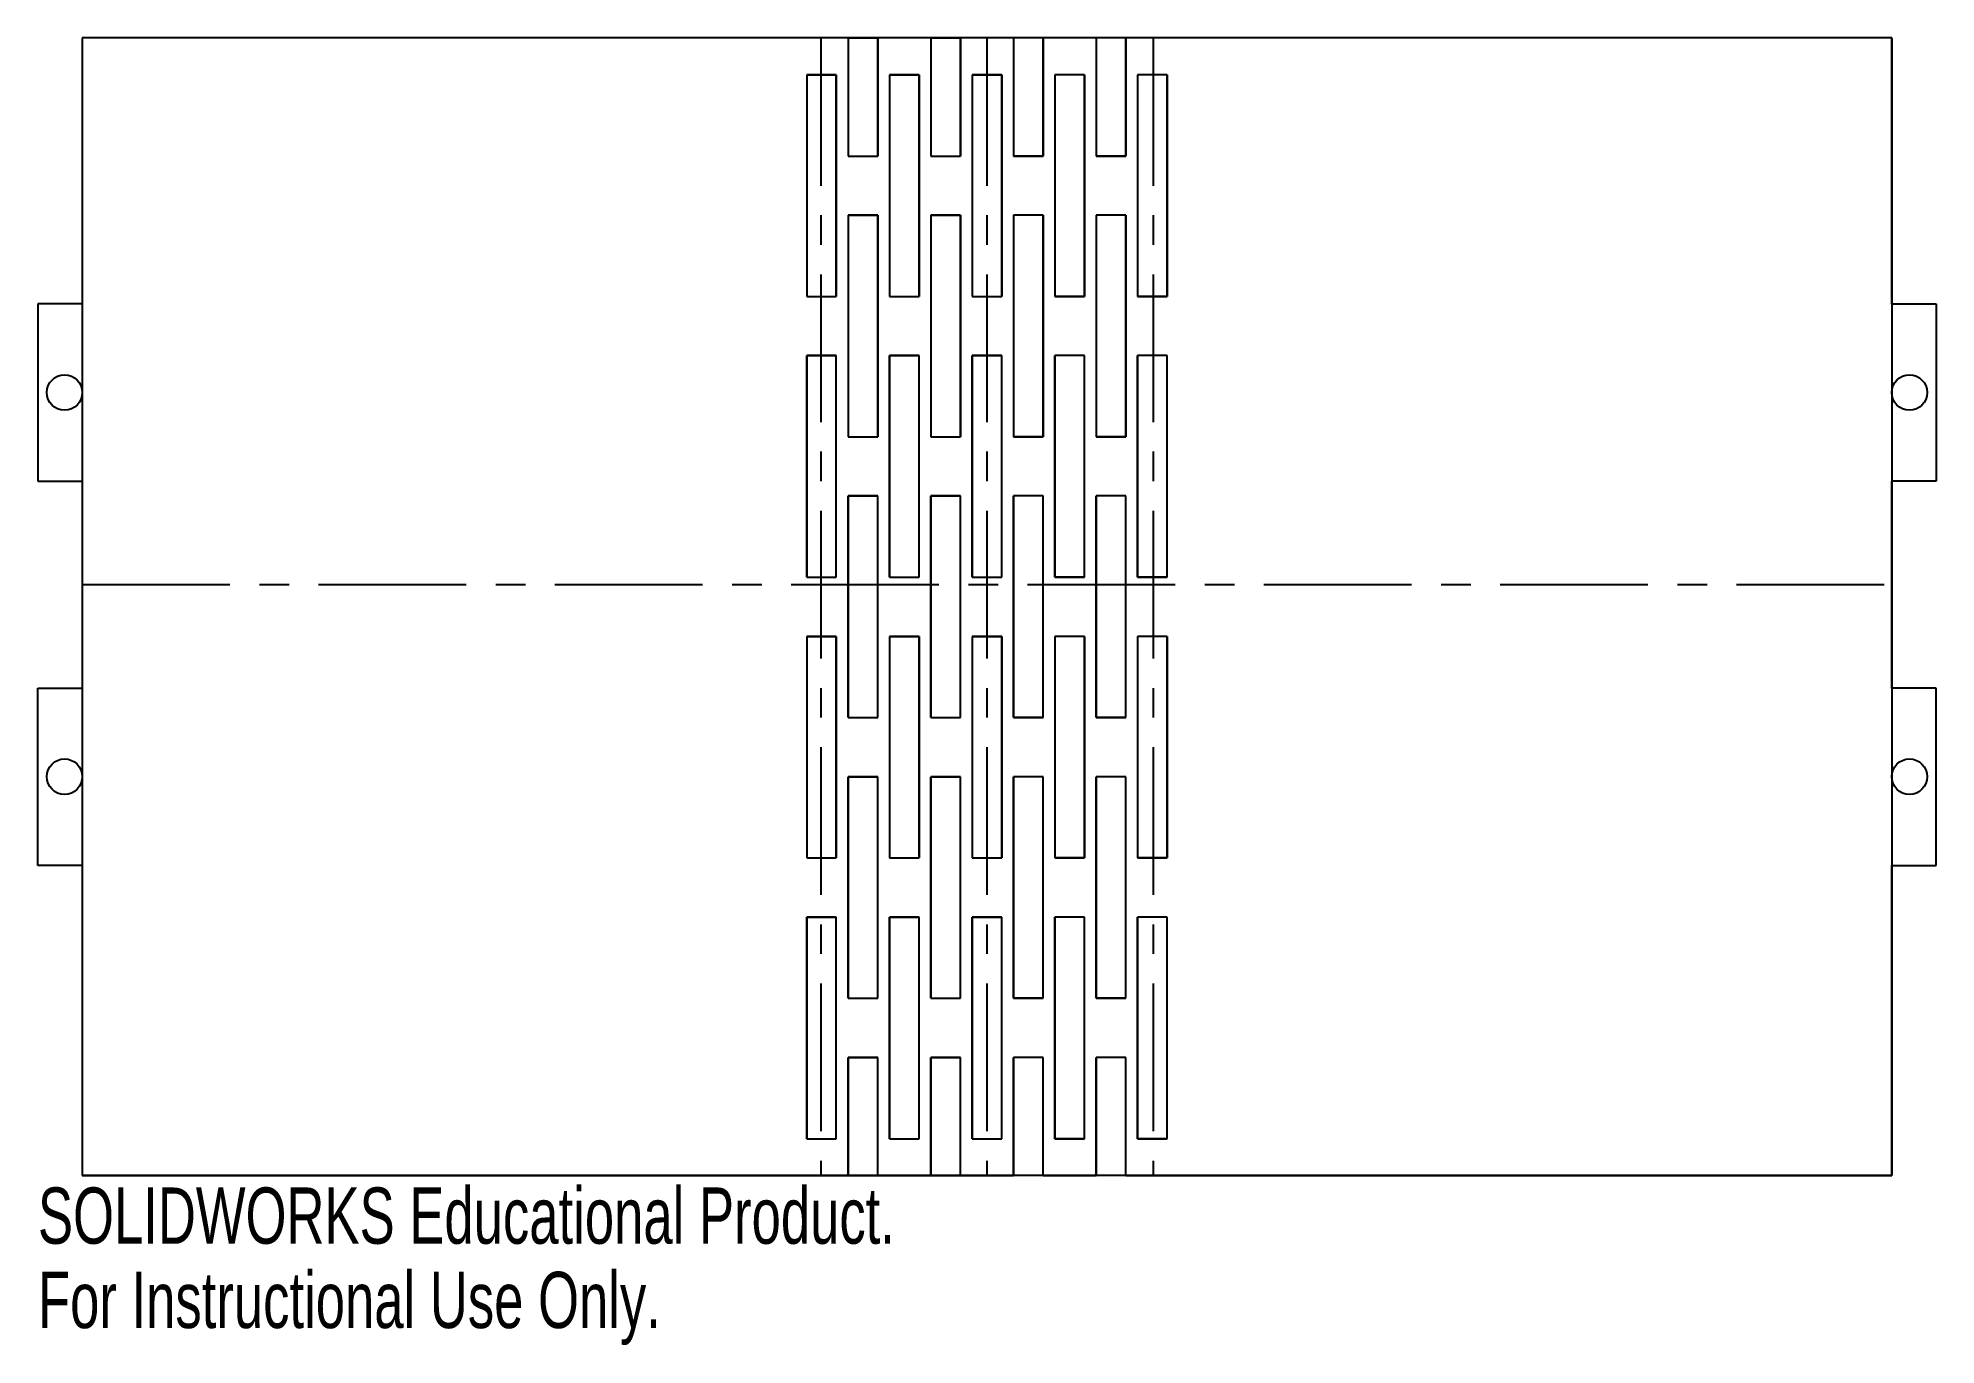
# Model space of a CAD drawing. Header units: inches. Extents: x -0.58 to 5.85, y -4.06 to 0.36.
import ezdxf

# ---------------------------------------------------------------- set-up
doc = ezdxf.new("R2010")
doc.units = ezdxf.units.IN
doc.header["$MEASUREMENT"] = 0
doc.linetypes.add('CENTERX2', pattern=[0.8, 0.5, -0.1, 0.1, -0.1])
doc.styles.add('SLDTEXTSTYLE0', font='TXT', dxfattribs={"width": 0.7})

msp = doc.modelspace()

# ---------------------------------------------------------------- linework, layer by layer
at = {"color": 7, "linetype": 'Continuous'}
for p, q in [((5.6959, 0.3601), (-0.4291, 0.3601)), ((-0.4291, 0.3601), (-0.4291, -3.4899)), ((2.1634, 0.3601), (2.2634, 0.3601)), ((2.1634, 0.3601), (2.1634, -0.0399)), ((2.2634, 0.3601), (2.2634, -0.0399)), ((2.4434, 0.3601), (2.5434, 0.3601)), ((2.4434, 0.3601), (2.4434, -0.0399)), ((2.5434, 0.3601), (2.5434, -0.0399)), ((2.7234, 0.3601), (2.7234, -0.0399)), ((2.8234, 0.3601), (2.7234, 0.3601)), ((2.8234, 0.3601), (2.8234, -0.0399)), ((3.0034, 0.3601), (3.0034, -0.0399)), ((3.1034, 0.3601), (3.0034, 0.3601)), ((3.1034, 0.3601), (3.1034, -0.0399)), ((5.6959, 0.3601), (5.6959, -3.4899)), ((2.0234, 0.2351), (2.1234, 0.2351)), ((2.0234, 0.2351), (2.0234, -0.5149)), ((2.1234, 0.2351), (2.1234, -0.5149)), ((2.3034, 0.2351), (2.4034, 0.2351)), ((2.3034, 0.2351), (2.3034, -0.5149)), ((2.4034, 0.2351), (2.4034, -0.5149)), ((2.5834, 0.2351), (2.6834, 0.2351)), ((2.5834, 0.2351), (2.5834, -0.5149)), ((2.6834, 0.2351), (2.6834, -0.5149)), ((2.8634, 0.2351), (2.8634, -0.5149)), ((2.9634, 0.2351), (2.8634, 0.2351)), ((2.9634, 0.2351), (2.9634, -0.5149)), ((3.1434, 0.2351), (3.1434, -0.5149)), ((3.2434, 0.2351), (3.1434, 0.2351)), ((3.2434, 0.2351), (3.2434, -0.5149)), ((2.1634, -0.0399), (2.2634, -0.0399)), ((2.4434, -0.0399), (2.5434, -0.0399)), ((2.8234, -0.0399), (2.7234, -0.0399)), ((3.1034, -0.0399), (3.0034, -0.0399)), ((2.1634, -0.2399), (2.2634, -0.2399)), ((2.1634, -0.2399), (2.1634, -0.9899)), ((2.2634, -0.2399), (2.2634, -0.9899)), ((2.4434, -0.2399), (2.5434, -0.2399)), ((2.4434, -0.2399), (2.4434, -0.9899)), ((2.5434, -0.2399), (2.5434, -0.9899)), ((2.7234, -0.2399), (2.7234, -0.9899)), ((2.8234, -0.2399), (2.7234, -0.2399)), ((2.8234, -0.2399), (2.8234, -0.9899)), ((3.0034, -0.2399), (3.0034, -0.9899)), ((3.1034, -0.2399), (3.0034, -0.2399)), ((3.1034, -0.2399), (3.1034, -0.9899)), ((2.0234, -0.5149), (2.1234, -0.5149)), ((2.3034, -0.5149), (2.4034, -0.5149)), ((2.5834, -0.5149), (2.6834, -0.5149)), ((2.9634, -0.5149), (2.8634, -0.5149)), ((3.2434, -0.5149), (3.1434, -0.5149)), ((2.0234, -0.7149), (2.1234, -0.7149)), ((2.0234, -1.4649), (2.0234, -0.7149)), ((2.1234, -1.4649), (2.1234, -0.7149)), ((2.3034, -0.7149), (2.4034, -0.7149)), ((2.3034, -1.4649), (2.3034, -0.7149)), ((2.4034, -1.4649), (2.4034, -0.7149)), ((2.5834, -0.7149), (2.6834, -0.7149)), ((2.5834, -1.4649), (2.5834, -0.7149)), ((2.6834, -1.4649), (2.6834, -0.7149)), ((2.9634, -0.7149), (2.8634, -0.7149)), ((2.8634, -1.4649), (2.8634, -0.7149)), ((2.9634, -1.4649), (2.9634, -0.7149)), ((3.2434, -0.7149), (3.1434, -0.7149)), ((3.1434, -1.4649), (3.1434, -0.7149)), ((3.2434, -1.4649), (3.2434, -0.7149)), ((2.1634, -0.9899), (2.2634, -0.9899)), ((2.4434, -0.9899), (2.5434, -0.9899)), ((2.8234, -0.9899), (2.7234, -0.9899)), ((3.1034, -0.9899), (3.0034, -0.9899)), ((2.1634, -1.1899), (2.2634, -1.1899)), ((2.1634, -1.9399), (2.1634, -1.1899)), ((2.2634, -1.9399), (2.2634, -1.1899)), ((2.4434, -1.1899), (2.5434, -1.1899)), ((2.4434, -1.9399), (2.4434, -1.1899)), ((2.5434, -1.9399), (2.5434, -1.1899)), ((2.8234, -1.1899), (2.7234, -1.1899)), ((2.7234, -1.9399), (2.7234, -1.1899)), ((2.8234, -1.9399), (2.8234, -1.1899)), ((3.1034, -1.1899), (3.0034, -1.1899)), ((3.0034, -1.9399), (3.0034, -1.1899)), ((3.1034, -1.9399), (3.1034, -1.1899)), ((2.0234, -1.4649), (2.1234, -1.4649)), ((2.3034, -1.4649), (2.4034, -1.4649)), ((2.5834, -1.4649), (2.6834, -1.4649)), ((2.9634, -1.4649), (2.8634, -1.4649)), ((3.2434, -1.4649), (3.1434, -1.4649)), ((2.0234, -1.6649), (2.1234, -1.6649)), ((2.0234, -1.6649), (2.0234, -2.4149)), ((2.1234, -1.6649), (2.1234, -2.4149)), ((2.3034, -1.6649), (2.4034, -1.6649)), ((2.3034, -1.6649), (2.3034, -2.4149)), ((2.4034, -1.6649), (2.4034, -2.4149)), ((2.5834, -1.6649), (2.6834, -1.6649)), ((2.5834, -1.6649), (2.5834, -2.4149)), ((2.6834, -1.6649), (2.6834, -2.4149)), ((2.8634, -1.6649), (2.8634, -2.4149)), ((2.9634, -1.6649), (2.8634, -1.6649)), ((2.9634, -1.6649), (2.9634, -2.4149)), ((3.1434, -1.6649), (3.1434, -2.4149)), ((3.2434, -1.6649), (3.1434, -1.6649)), ((3.2434, -1.6649), (3.2434, -2.4149)), ((2.1634, -1.9399), (2.2634, -1.9399)), ((2.4434, -1.9399), (2.5434, -1.9399)), ((2.8234, -1.9399), (2.7234, -1.9399)), ((3.1034, -1.9399), (3.0034, -1.9399)), ((2.1634, -2.1399), (2.2634, -2.1399)), ((2.1634, -2.8899), (2.1634, -2.1399)), ((2.2634, -2.8899), (2.2634, -2.1399)), ((2.4434, -2.1399), (2.5434, -2.1399)), ((2.4434, -2.8899), (2.4434, -2.1399)), ((2.5434, -2.8899), (2.5434, -2.1399)), ((2.8234, -2.1399), (2.7234, -2.1399)), ((2.7234, -2.8899), (2.7234, -2.1399)), ((2.8234, -2.8899), (2.8234, -2.1399)), ((3.1034, -2.1399), (3.0034, -2.1399)), ((3.0034, -2.8899), (3.0034, -2.1399)), ((3.1034, -2.8899), (3.1034, -2.1399)), ((2.0234, -2.4149), (2.1234, -2.4149)), ((2.3034, -2.4149), (2.4034, -2.4149)), ((2.5834, -2.4149), (2.6834, -2.4149)), ((2.9634, -2.4149), (2.8634, -2.4149)), ((3.2434, -2.4149), (3.1434, -2.4149)), ((2.0234, -2.6149), (2.1234, -2.6149)), ((2.0234, -3.3649), (2.0234, -2.6149)), ((2.1234, -3.3649), (2.1234, -2.6149)), ((2.3034, -2.6149), (2.4034, -2.6149)), ((2.3034, -3.3649), (2.3034, -2.6149)), ((2.4034, -3.3649), (2.4034, -2.6149)), ((2.5834, -3.3649), (2.5834, -2.6149)), ((2.5834, -2.6149), (2.6834, -2.6149)), ((2.6834, -3.3649), (2.6834, -2.6149)), ((2.9634, -2.6149), (2.8634, -2.6149)), ((2.8634, -3.3649), (2.8634, -2.6149)), ((2.9634, -3.3649), (2.9634, -2.6149)), ((3.2434, -2.6149), (3.1434, -2.6149)), ((3.1434, -3.3649), (3.1434, -2.6149)), ((3.2434, -3.3649), (3.2434, -2.6149)), ((2.1634, -2.8899), (2.2634, -2.8899)), ((2.4434, -2.8899), (2.5434, -2.8899)), ((2.8234, -2.8899), (2.7234, -2.8899)), ((3.1034, -2.8899), (3.0034, -2.8899)), ((2.1634, -3.0899), (2.2634, -3.0899)), ((2.1634, -3.4899), (2.1634, -3.0899)), ((2.2634, -3.4899), (2.2634, -3.0899)), ((2.4434, -3.0899), (2.5434, -3.0899)), ((2.4434, -3.4899), (2.4434, -3.0899)), ((2.5434, -3.4899), (2.5434, -3.0899)), ((2.8234, -3.0899), (2.7234, -3.0899)), ((2.7234, -3.4899), (2.7234, -3.0899)), ((2.8234, -3.4899), (2.8234, -3.0899)), ((3.1034, -3.0899), (3.0034, -3.0899)), ((3.0034, -3.4899), (3.0034, -3.0899)), ((3.1034, -3.4899), (3.1034, -3.0899)), ((2.0234, -3.3649), (2.1234, -3.3649)), ((2.3034, -3.3649), (2.4034, -3.3649)), ((2.5834, -3.3649), (2.6834, -3.3649)), ((2.9634, -3.3649), (2.8634, -3.3649)), ((3.2434, -3.3649), (3.1434, -3.3649)), ((5.6959, -3.4899), (-0.4291, -3.4899)), ((2.1634, -3.4899), (2.2634, -3.4899)), ((2.4434, -3.4899), (2.5434, -3.4899)), ((2.8234, -3.4899), (2.7234, -3.4899)), ((3.1034, -3.4899), (3.0034, -3.4899))]:
    msp.add_line(p, q, dxfattribs=at)
at = {"color": 7, "linetype": 'Continuous', "lineweight": 25}
for p, q in [((2.1634, 0.3601), (-0.4291, 0.3601)), ((-0.4291, 0.3601), (-0.4291, -0.5399)), ((2.1634, 0.3601), (2.1634, -0.0399)), ((2.2634, -0.0399), (2.2634, 0.3601)), ((2.4434, 0.3601), (2.2634, 0.3601)), ((2.4434, 0.3601), (2.4434, -0.0399)), ((2.5434, -0.0399), (2.5434, 0.3601)), ((2.7234, 0.3601), (2.5434, 0.3601)), ((2.7234, 0.3601), (2.7234, -0.0399)), ((2.8234, -0.0399), (2.8234, 0.3601)), ((3.0034, 0.3601), (2.8234, 0.3601)), ((3.0034, 0.3601), (3.0034, -0.0399)), ((3.1034, -0.0399), (3.1034, 0.3601)), ((5.6959, 0.3601), (3.1034, 0.3601)), ((5.6959, -0.5399), (5.6959, 0.3601)), ((2.1234, 0.2351), (2.0234, 0.2351)), ((2.0234, 0.2351), (2.0234, -0.5149)), ((2.1234, -0.5149), (2.1234, 0.2351)), ((2.4034, 0.2351), (2.3034, 0.2351)), ((2.3034, 0.2351), (2.3034, -0.5149)), ((2.4034, -0.5149), (2.4034, 0.2351)), ((2.6834, 0.2351), (2.5834, 0.2351)), ((2.5834, 0.2351), (2.5834, -0.5149)), ((2.6834, -0.5149), (2.6834, 0.2351)), ((2.9634, 0.2351), (2.8634, 0.2351)), ((2.8634, 0.2351), (2.8634, -0.5149)), ((2.9634, -0.5149), (2.9634, 0.2351)), ((3.2434, 0.2351), (3.1434, 0.2351)), ((3.1434, 0.2351), (3.1434, -0.5149)), ((3.2434, -0.5149), (3.2434, 0.2351)), ((2.1634, -0.0399), (2.2634, -0.0399)), ((2.4434, -0.0399), (2.5434, -0.0399)), ((2.7234, -0.0399), (2.8234, -0.0399)), ((3.0034, -0.0399), (3.1034, -0.0399)), ((2.2634, -0.2399), (2.1634, -0.2399)), ((2.1634, -0.2399), (2.1634, -0.9899)), ((2.2634, -0.9899), (2.2634, -0.2399)), ((2.5434, -0.2399), (2.4434, -0.2399)), ((2.4434, -0.2399), (2.4434, -0.9899)), ((2.5434, -0.9899), (2.5434, -0.2399)), ((2.8234, -0.2399), (2.7234, -0.2399)), ((2.7234, -0.2399), (2.7234, -0.9899)), ((2.8234, -0.9899), (2.8234, -0.2399)), ((3.1034, -0.2399), (3.0034, -0.2399)), ((3.0034, -0.2399), (3.0034, -0.9899)), ((3.1034, -0.9899), (3.1034, -0.2399)), ((-0.5791, -0.5399), (-0.5791, -1.1399)), ((-0.4291, -0.5399), (-0.5791, -0.5399)), ((2.0234, -0.5149), (2.1234, -0.5149)), ((2.3034, -0.5149), (2.4034, -0.5149)), ((2.5834, -0.5149), (2.6834, -0.5149)), ((2.8634, -0.5149), (2.9634, -0.5149)), ((3.1434, -0.5149), (3.2434, -0.5149)), ((5.6959, -0.5399), (5.8459, -0.5399)), ((5.8459, -0.5399), (5.8459, -1.1399)), ((2.1234, -0.7149), (2.0234, -0.7149)), ((2.0234, -0.7149), (2.0234, -1.4649)), ((2.1234, -1.4649), (2.1234, -0.7149)), ((2.4034, -0.7149), (2.3034, -0.7149)), ((2.3034, -0.7149), (2.3034, -1.4649)), ((2.4034, -1.4649), (2.4034, -0.7149)), ((2.6834, -0.7149), (2.5834, -0.7149)), ((2.5834, -0.7149), (2.5834, -1.4649)), ((2.6834, -1.4649), (2.6834, -0.7149)), ((2.8634, -0.7149), (2.8634, -1.4649)), ((2.9634, -0.7149), (2.8634, -0.7149)), ((2.9634, -1.4649), (2.9634, -0.7149)), ((3.1434, -0.7149), (3.1434, -1.4649)), ((3.2434, -0.7149), (3.1434, -0.7149)), ((3.2434, -1.4649), (3.2434, -0.7149)), ((2.1634, -0.9899), (2.2634, -0.9899)), ((2.4434, -0.9899), (2.5434, -0.9899)), ((2.7234, -0.9899), (2.8234, -0.9899)), ((3.0034, -0.9899), (3.1034, -0.9899)), ((-0.5791, -1.1399), (-0.4291, -1.1399)), ((-0.4291, -1.1399), (-0.4291, -1.8399)), ((5.8459, -1.1399), (5.6959, -1.1399)), ((5.6959, -1.8399), (5.6959, -1.1399)), ((2.2634, -1.1899), (2.1634, -1.1899)), ((2.1634, -1.1899), (2.1634, -1.9399)), ((2.2634, -1.9399), (2.2634, -1.1899)), ((2.5434, -1.1899), (2.4434, -1.1899)), ((2.4434, -1.1899), (2.4434, -1.9399)), ((2.5434, -1.9399), (2.5434, -1.1899)), ((2.7234, -1.1899), (2.7234, -1.9399)), ((2.8234, -1.1899), (2.7234, -1.1899)), ((2.8234, -1.9399), (2.8234, -1.1899)), ((3.0034, -1.1899), (3.0034, -1.9399)), ((3.1034, -1.1899), (3.0034, -1.1899)), ((3.1034, -1.9399), (3.1034, -1.1899)), ((2.0234, -1.4649), (2.1234, -1.4649)), ((2.3034, -1.4649), (2.4034, -1.4649)), ((2.5834, -1.4649), (2.6834, -1.4649)), ((2.8634, -1.4649), (2.9634, -1.4649)), ((3.1434, -1.4649), (3.2434, -1.4649)), ((2.1234, -1.6649), (2.0234, -1.6649)), ((2.0234, -1.6649), (2.0234, -2.4149)), ((2.1234, -2.4149), (2.1234, -1.6649)), ((2.4034, -1.6649), (2.3034, -1.6649)), ((2.3034, -1.6649), (2.3034, -2.4149)), ((2.4034, -2.4149), (2.4034, -1.6649)), ((2.6834, -1.6649), (2.5834, -1.6649)), ((2.5834, -1.6649), (2.5834, -2.4149)), ((2.6834, -2.4149), (2.6834, -1.6649)), ((2.9634, -1.6649), (2.8634, -1.6649)), ((2.8634, -1.6649), (2.8634, -2.4149)), ((2.9634, -2.4149), (2.9634, -1.6649)), ((3.2434, -1.6649), (3.1434, -1.6649)), ((3.1434, -1.6649), (3.1434, -2.4149)), ((3.2434, -2.4149), (3.2434, -1.6649)), ((-0.5791, -2.4399), (-0.5791, -1.8399)), ((-0.5791, -1.8399), (-0.4291, -1.8399)), ((5.8459, -1.8399), (5.6959, -1.8399)), ((5.8459, -2.4399), (5.8459, -1.8399)), ((2.1634, -1.9399), (2.2634, -1.9399)), ((2.4434, -1.9399), (2.5434, -1.9399)), ((2.7234, -1.9399), (2.8234, -1.9399)), ((3.0034, -1.9399), (3.1034, -1.9399)), ((2.2634, -2.1399), (2.1634, -2.1399)), ((2.1634, -2.1399), (2.1634, -2.8899)), ((2.2634, -2.8899), (2.2634, -2.1399)), ((2.5434, -2.1399), (2.4434, -2.1399)), ((2.4434, -2.1399), (2.4434, -2.8899)), ((2.5434, -2.8899), (2.5434, -2.1399)), ((2.7234, -2.1399), (2.7234, -2.8899)), ((2.8234, -2.1399), (2.7234, -2.1399)), ((2.8234, -2.8899), (2.8234, -2.1399)), ((3.0034, -2.1399), (3.0034, -2.8899)), ((3.1034, -2.1399), (3.0034, -2.1399)), ((3.1034, -2.8899), (3.1034, -2.1399)), ((-0.4291, -2.4399), (-0.5791, -2.4399)), ((-0.4291, -2.4399), (-0.4291, -3.4899)), ((2.0234, -2.4149), (2.1234, -2.4149)), ((2.3034, -2.4149), (2.4034, -2.4149)), ((2.5834, -2.4149), (2.6834, -2.4149)), ((2.8634, -2.4149), (2.9634, -2.4149)), ((3.1434, -2.4149), (3.2434, -2.4149)), ((5.6959, -2.4399), (5.8459, -2.4399)), ((5.6959, -3.4899), (5.6959, -2.4399)), ((2.1234, -2.6149), (2.0234, -2.6149)), ((2.0234, -2.6149), (2.0234, -3.3649)), ((2.1234, -3.3649), (2.1234, -2.6149)), ((2.4034, -2.6149), (2.3034, -2.6149)), ((2.3034, -2.6149), (2.3034, -3.3649)), ((2.4034, -3.3649), (2.4034, -2.6149)), ((2.6834, -2.6149), (2.5834, -2.6149)), ((2.5834, -2.6149), (2.5834, -3.3649)), ((2.6834, -3.3649), (2.6834, -2.6149)), ((2.8634, -2.6149), (2.8634, -3.3649)), ((2.9634, -2.6149), (2.8634, -2.6149)), ((2.9634, -3.3649), (2.9634, -2.6149)), ((3.1434, -2.6149), (3.1434, -3.3649)), ((3.2434, -2.6149), (3.1434, -2.6149)), ((3.2434, -3.3649), (3.2434, -2.6149)), ((2.1634, -2.8899), (2.2634, -2.8899)), ((2.4434, -2.8899), (2.5434, -2.8899)), ((2.7234, -2.8899), (2.8234, -2.8899)), ((3.0034, -2.8899), (3.1034, -2.8899)), ((2.2634, -3.0899), (2.1634, -3.0899)), ((2.1634, -3.0899), (2.1634, -3.4899)), ((2.2634, -3.4899), (2.2634, -3.0899)), ((2.5434, -3.0899), (2.4434, -3.0899)), ((2.4434, -3.0899), (2.4434, -3.4899)), ((2.5434, -3.4899), (2.5434, -3.0899)), ((2.8234, -3.0899), (2.7234, -3.0899)), ((2.7234, -3.0899), (2.7234, -3.4899)), ((2.8234, -3.4899), (2.8234, -3.0899)), ((3.0034, -3.0899), (3.0034, -3.4899)), ((3.1034, -3.0899), (3.0034, -3.0899)), ((3.1034, -3.4899), (3.1034, -3.0899)), ((2.0234, -3.3649), (2.1234, -3.3649)), ((2.3034, -3.3649), (2.4034, -3.3649)), ((2.5834, -3.3649), (2.6834, -3.3649)), ((2.8634, -3.3649), (2.9634, -3.3649)), ((3.1434, -3.3649), (3.2434, -3.3649)), ((-0.4291, -3.4899), (2.1634, -3.4899)), ((2.2634, -3.4899), (2.4434, -3.4899)), ((2.5434, -3.4899), (2.7234, -3.4899)), ((2.8234, -3.4899), (3.0034, -3.4899)), ((3.1034, -3.4899), (5.6959, -3.4899))]:
    msp.add_line(p, q, dxfattribs=at)
at = {"color": 7, "linetype": 'CENTERX2'}
for p, q in [((2.0709, 0.3601), (2.0709, -3.4899)), ((2.6334, 0.3601), (2.6334, -3.4899)), ((3.1959, 0.3601), (3.1959, -3.4899)), ((-0.4291, -1.4899), (5.6959, -1.4899)), ((-0.4291, -1.4899), (5.6959, -1.4899))]:
    msp.add_line(p, q, dxfattribs=at)
at = {"color": 7, "linetype": 'Continuous', "lineweight": 25}
for centre in [(-0.4891, -0.8399), (5.7559, -0.8399), (-0.4891, -2.1399), (5.7559, -2.1399)]:
    msp.add_circle(centre, 0.06, dxfattribs=at)

# ---------------------------------------------------------------- texts
at = {"color": 7, "linetype": 'Continuous', "char_height": 0.1903, "attachment_point": 1, "style": 'SLDTEXTSTYLE0'}
for s, insert in [('SOLIDWORKS Educational Product.', (-0.5791, -3.5301)), ('For Instructional Use Only.', (-0.5791, -3.8155))]:
    msp.add_mtext(s, dxfattribs=dict(at, insert=insert))

doc.saveas('drawing.dxf')
